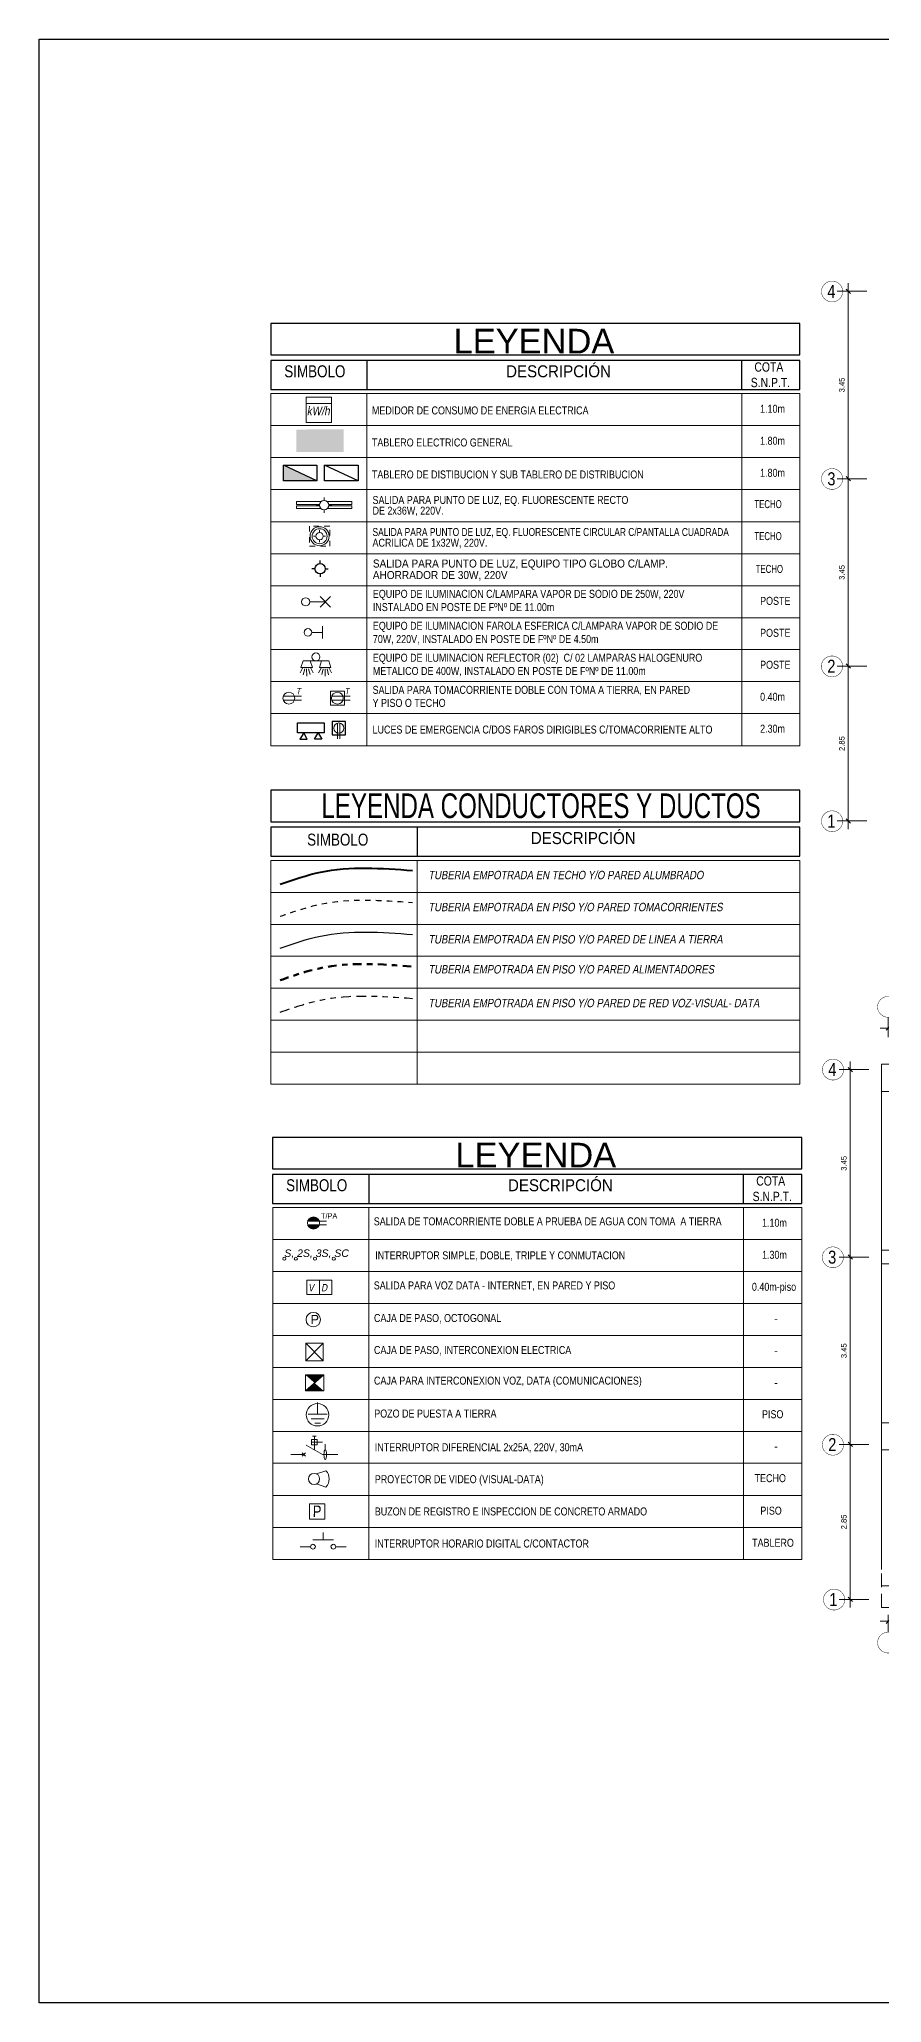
# Model space of a CAD drawing. Header units: millimetres. Extents: x 3354 to 3637, y 1117 to 1358.
# Drawn here: x 3363.18 to 3378.69, y 1208.44 to 1244.58 of the extents above; entities that cross this region are included whole.
import ezdxf

# ---------------------------------------------------------------- set-up
doc = ezdxf.new("R2010")
doc.units = ezdxf.units.MM
for name, pattern in [('ACAD_ISO15W100', [39, 12, -3, 12, -3, 0, -3, 0, -3, 0, -3]), ('DASHDOT2', [12.7, 6.35, -3.175, 0, -3.175]), ('DASHED', [0.75, 0.5, -0.25]), ('DASHED2', [0.375, 0.25, -0.125]), ('TRAZOS1', [0.15, 0.1, -0.05])]:
    doc.linetypes.add(name, pattern=pattern)
for name, color, linetype, lineweight in [('0-Accesorio', 4, 'Continuous', 20), ('ACCESORIO', 4, 'Continuous', 20), ('ACCESORIOS', 4, 'Continuous', 18), ('ALIMENTADORES', 43, 'DASHDOT2', 50), ('buzones', 4, 'Continuous', 18), ('CAB30mm', 60, 'Continuous', 30), ('CASCO', 252, 'Continuous', 9), ('columnas', 1, 'Continuous', 5), ('FIERR2', 41, 'Continuous', 20), ('INST. TOMAC.', 3, 'DASHED', 30), ('LAMPARAS', 2, 'Continuous', 13), ('LAMPARAS AHORRADORAS', 2, 'Continuous', 20), ('RED ALUMBRADO', 6, 'Continuous', 40), ('RED RED TV CABLE', 241, 'ACAD_ISO15W100', 40), ('RED TIERRA', 21, 'T_LINE', 30), ('SANIT', 160, 'Continuous', 60), ('TABLERO', 122, 'Continuous', 25), ('tableros y cables', 14, 'Continuous', 18)]:
    doc.layers.add(name, color=color, linetype=linetype, lineweight=lineweight)
doc.layers.add('LUMINARIAS', color=2, linetype='Continuous')
doc.layers.add('texto', color=7, linetype='Continuous', lineweight=9, true_color=0x000000)
doc.styles.add('2-SIETE', font='ARIALN.TTF', dxfattribs={"height": 0.07})
doc.styles.add('A-1', font='arial.ttf', dxfattribs={"height": 0.075})
doc.styles.add('BYE', font='ARIALN.TTF', dxfattribs={"oblique": 10, "height": 2})
doc.styles.add('NPT', font='arial.ttf', dxfattribs={"height": 0.1})
doc.styles.get("Standard").update_dxf_attribs({"font": 'arial.ttf'})
doc.styles.add('style1', font='arial.ttf')
doc.linetypes.add('T_LINE', pattern='A,12.7,-5.08,["T",Standard,S=2.54,R=0,X=-2.54,Y=-1.27],-6.35', length=24.13)
doc.dimstyles.new('Esc  1  50', dxfattribs={"dimtxt": 0.1, "dimasz": 0.08, "dimexe": 0.2, "dimexo": 0.15, "dimgap": 0.065, "dimtad": 1, "dimzin": 4, "dimdsep": 46, "dimtxsty": 'Standard', "dimblk": 'OBLIQUE', "dimcen": 0.12, "dimdle": 0.15, "dimadec": 0, "dimazin": 0, "dimtfac": 1, "dimtix": 1, "dimtmove": 0, "dimatfit": 3, "dimldrblk": 'OBLIQUE', "dimfxl": 0, "dimarcsym": 0})

# ---------------------------------------------------------------- blocks, each defined once
blk = doc.blocks.new('_Oblique')
at = {"color": 0, "linetype": 'ByBlock', "lineweight": -2}
blk.add_line((-0.5, -0.5), (0.5, 0.5), dxfattribs=at)
blk = doc.blocks.new('*D291')
at = {"layer": 'CASCO', "color": 0, "lineweight": -2, "transparency": 16777216}
for p, q in [((3355.797, 1271.817), (3355.251, 1271.817)), ((3355.451, 1271.967), (3355.451, 1268.217)), ((3355.797, 1268.367), (3355.251, 1268.367))]:
    blk.add_line(p, q, dxfattribs=at)
at = {"layer": 'Defpoints', "color": 0, "transparency": 16777216}
for p in [(3355.947, 1271.817), (3355.451, 1268.367), (3355.947, 1268.367)]:
    blk.add_point(p, dxfattribs=at)
at = {"layer": 'CASCO', "color": 0, "lineweight": -2, "transparency": 16777216, "xscale": 0.08, "yscale": 0.08, "zscale": 0.08}
for p, rotation in [((3355.451, 1271.817), 90), ((3355.451, 1268.367), 270)]:
    blk.add_blockref('_Oblique', p, dxfattribs=dict(at, rotation=rotation))
at = {"layer": 'CASCO', "color": 0, "transparency": 16777216, "insert": (3355.335, 1270.092), "char_height": 0.1, "attachment_point": 5, "rotation": 90}
blk.add_mtext('3.45', dxfattribs=at)
blk = doc.blocks.new('*D292')
at = {"layer": 'CASCO', "color": 0, "lineweight": -2, "transparency": 16777216}
for p, q in [((3355.451, 1268.517), (3355.451, 1264.767)), ((3355.797, 1268.367), (3355.251, 1268.367)), ((3355.797, 1264.917), (3355.251, 1264.917))]:
    blk.add_line(p, q, dxfattribs=at)
at = {"layer": 'Defpoints', "color": 0, "transparency": 16777216}
for p in [(3355.947, 1268.367), (3355.451, 1264.917), (3355.947, 1264.917)]:
    blk.add_point(p, dxfattribs=at)
at = {"layer": 'CASCO', "color": 0, "lineweight": -2, "transparency": 16777216, "xscale": 0.08, "yscale": 0.08, "zscale": 0.08}
for p, rotation in [((3355.451, 1268.367), 90), ((3355.451, 1264.917), 270)]:
    blk.add_blockref('_Oblique', p, dxfattribs=dict(at, rotation=rotation))
at = {"layer": 'CASCO', "color": 0, "transparency": 16777216, "insert": (3355.335, 1266.642), "char_height": 0.1, "attachment_point": 5, "rotation": 90}
blk.add_mtext('3.45', dxfattribs=at)
blk = doc.blocks.new('*D293')
at = {"layer": 'CASCO', "color": 0, "lineweight": -2, "transparency": 16777216}
for p, q in [((3355.797, 1264.917), (3355.251, 1264.917)), ((3355.451, 1265.067), (3355.451, 1261.917)), ((3355.797, 1262.067), (3355.251, 1262.067))]:
    blk.add_line(p, q, dxfattribs=at)
at = {"layer": 'Defpoints', "color": 0, "transparency": 16777216}
for p in [(3355.947, 1264.917), (3355.451, 1262.067), (3355.947, 1262.067)]:
    blk.add_point(p, dxfattribs=at)
at = {"layer": 'CASCO', "color": 0, "lineweight": -2, "transparency": 16777216, "xscale": 0.08, "yscale": 0.08, "zscale": 0.08}
for p, rotation in [((3355.451, 1264.917), 90), ((3355.451, 1262.067), 270)]:
    blk.add_blockref('_Oblique', p, dxfattribs=dict(at, rotation=rotation))
at = {"layer": 'CASCO', "color": 0, "transparency": 16777216, "insert": (3355.335, 1263.492), "char_height": 0.1, "attachment_point": 5, "rotation": 90}
blk.add_mtext('2.85', dxfattribs=at)
blk = doc.blocks.new('*D339')
at = {"layer": 'CASCO', "color": 0, "lineweight": -2, "transparency": 16777216}
for p, q in [((3356.336, 1257.698), (3356.336, 1258.066)), ((3360.386, 1257.698), (3360.386, 1258.066)), ((3356.186, 1257.866), (3360.536, 1257.866))]:
    blk.add_line(p, q, dxfattribs=at)
at = {"layer": 'Defpoints', "color": 0, "transparency": 16777216}
for p in [(3360.386, 1257.866), (3356.336, 1257.548), (3360.386, 1257.548)]:
    blk.add_point(p, dxfattribs=at)
at = {"layer": 'CASCO', "color": 0, "lineweight": -2, "transparency": 16777216, "xscale": 0.08, "yscale": 0.08, "zscale": 0.08, "rotation": 180}
blk.add_blockref('_Oblique', (3356.336, 1257.866), dxfattribs=at)
at = {"layer": 'CASCO', "color": 0, "lineweight": -2, "transparency": 16777216, "xscale": 0.08, "yscale": 0.08, "zscale": 0.08}
blk.add_blockref('_Oblique', (3360.386, 1257.866), dxfattribs=at)
at = {"layer": 'CASCO', "color": 0, "transparency": 16777216, "insert": (3358.361, 1257.982), "char_height": 0.1, "attachment_point": 5}
blk.add_mtext('4.05', dxfattribs=at)
blk = doc.blocks.new('*D345')
at = {"layer": 'CASCO', "color": 0, "lineweight": -2, "transparency": 16777216}
for p, q in [((3355.982, 1257.103), (3355.436, 1257.103)), ((3355.636, 1257.253), (3355.636, 1253.503)), ((3355.982, 1253.653), (3355.436, 1253.653))]:
    blk.add_line(p, q, dxfattribs=at)
at = {"layer": 'Defpoints', "color": 0, "transparency": 16777216}
for p in [(3356.132, 1257.103), (3355.636, 1253.653), (3356.132, 1253.653)]:
    blk.add_point(p, dxfattribs=at)
at = {"layer": 'CASCO', "color": 0, "lineweight": -2, "transparency": 16777216, "xscale": 0.08, "yscale": 0.08, "zscale": 0.08}
for p, rotation in [((3355.636, 1257.103), 90), ((3355.636, 1253.653), 270)]:
    blk.add_blockref('_Oblique', p, dxfattribs=dict(at, rotation=rotation))
at = {"layer": 'CASCO', "color": 0, "transparency": 16777216, "insert": (3355.52, 1255.378), "char_height": 0.1, "attachment_point": 5, "rotation": 90}
blk.add_mtext('3.45', dxfattribs=at)
blk = doc.blocks.new('*D346')
at = {"layer": 'CASCO', "color": 0, "lineweight": -2, "transparency": 16777216}
for p, q in [((3355.982, 1253.653), (3355.436, 1253.653)), ((3355.636, 1253.803), (3355.636, 1250.053)), ((3355.982, 1250.203), (3355.436, 1250.203))]:
    blk.add_line(p, q, dxfattribs=at)
at = {"layer": 'Defpoints', "color": 0, "transparency": 16777216}
for p in [(3356.132, 1253.653), (3355.636, 1250.203), (3356.132, 1250.203)]:
    blk.add_point(p, dxfattribs=at)
at = {"layer": 'CASCO', "color": 0, "lineweight": -2, "transparency": 16777216, "xscale": 0.08, "yscale": 0.08, "zscale": 0.08}
for p, rotation in [((3355.636, 1253.653), 90), ((3355.636, 1250.203), 270)]:
    blk.add_blockref('_Oblique', p, dxfattribs=dict(at, rotation=rotation))
at = {"layer": 'CASCO', "color": 0, "transparency": 16777216, "insert": (3355.52, 1251.928), "char_height": 0.1, "attachment_point": 5, "rotation": 90}
blk.add_mtext('3.45', dxfattribs=at)
blk = doc.blocks.new('*D347')
at = {"layer": 'CASCO', "color": 0, "lineweight": -2, "transparency": 16777216}
for p, q in [((3355.982, 1250.203), (3355.436, 1250.203)), ((3355.636, 1250.353), (3355.636, 1247.203)), ((3355.982, 1247.353), (3355.436, 1247.353))]:
    blk.add_line(p, q, dxfattribs=at)
at = {"layer": 'Defpoints', "color": 0, "transparency": 16777216}
for p in [(3356.132, 1250.203), (3355.636, 1247.353), (3356.132, 1247.353)]:
    blk.add_point(p, dxfattribs=at)
at = {"layer": 'CASCO', "color": 0, "lineweight": -2, "transparency": 16777216, "xscale": 0.08, "yscale": 0.08, "zscale": 0.08}
for p, rotation in [((3355.636, 1250.203), 90), ((3355.636, 1247.353), 270)]:
    blk.add_blockref('_Oblique', p, dxfattribs=dict(at, rotation=rotation))
at = {"layer": 'CASCO', "color": 0, "transparency": 16777216, "insert": (3355.52, 1248.778), "char_height": 0.1, "attachment_point": 5, "rotation": 90}
blk.add_mtext('2.85', dxfattribs=at)
blk = doc.blocks.new('*D351')
at = {"layer": 'CASCO', "color": 0, "lineweight": -2, "transparency": 16777216}
for p, q in [((3356.186, 1246.949), (3360.536, 1246.949)), ((3356.336, 1247.068), (3356.336, 1246.749)), ((3360.386, 1247.068), (3360.386, 1246.749))]:
    blk.add_line(p, q, dxfattribs=at)
at = {"layer": 'Defpoints', "color": 0, "transparency": 16777216}
for p in [(3356.336, 1247.218), (3360.386, 1247.218), (3360.386, 1246.949)]:
    blk.add_point(p, dxfattribs=at)
at = {"layer": 'CASCO', "color": 0, "lineweight": -2, "transparency": 16777216, "xscale": 0.08, "yscale": 0.08, "zscale": 0.08, "rotation": 180}
blk.add_blockref('_Oblique', (3356.336, 1246.949), dxfattribs=at)
at = {"layer": 'CASCO', "color": 0, "lineweight": -2, "transparency": 16777216, "xscale": 0.08, "yscale": 0.08, "zscale": 0.08}
blk.add_blockref('_Oblique', (3360.386, 1246.949), dxfattribs=at)
at = {"layer": 'CASCO', "color": 0, "transparency": 16777216, "insert": (3358.361, 1247.065), "char_height": 0.1, "attachment_point": 5}
blk.add_mtext('4.05', dxfattribs=at)
blk = doc.blocks.new('TOMA A PRUEBA DE AGUA')
at = {"layer": 'ACCESORIOS'}
h = blk.add_hatch(color=256, dxfattribs=at)
h.paths.add_polyline_path([(2284.459, 573.798), (2284.733, 573.798, 0.724865)])
h.paths.add_polyline_path([(2284.733, 573.708), (2284.459, 573.708, 0.724865)])
at = {"layer": 'ACCESORIOS', "linetype": 'Continuous', "lineweight": 20, "ltscale": 0.1}
for p, q in [((2284.459, 573.798), (2284.908, 573.798)), ((2284.459, 573.708), (2284.908, 573.708))]:
    blk.add_line(p, q, dxfattribs=at)
blk.add_circle((2284.596, 573.753), 0.144, dxfattribs=at)
at = {"layer": 'ACCESORIOS', "style": 'A-1', "width": 0.8}
blk.add_text('T/PA', height=0.1316, dxfattribs=at).set_placement((2284.774, 573.856))
blk = doc.blocks.new('CAJA DE PASO CUADRADO')
at = {"layer": 'ACCESORIOS', "linetype": 'Continuous', "lineweight": 20, "ltscale": 0.1}
for p, q in [((3457.161, 1211.357), (3457.482, 1211.036)), ((3457.482, 1211.357), (3457.161, 1211.036))]:
    blk.add_line(p, q, dxfattribs=at)
blk.add_lwpolyline([(3457.482, 1211.357), (3457.161, 1211.357), (3457.161, 1211.036), (3457.482, 1211.036)], close=True, dxfattribs=at)
blk = doc.blocks.new('TABLERO ELECTRICO')
at = {"layer": 'TABLERO'}
blk.add_hatch(color=256, dxfattribs=at).paths.add_polyline_path([(138.888, 62.418), (138.888, 61.688), (139.228, 62.418)])
blk.add_line((138.888, 61.688), (139.228, 62.418), dxfattribs=at)
blk.add_lwpolyline([(139.228, 62.418), (139.228, 61.688), (138.888, 61.688), (138.888, 62.418)], close=True, dxfattribs=at)
blk = doc.blocks.new('tomacorriente')
at = {"layer": 'ACCESORIOS'}
for p, q in [((192.164, 54.007), (192.389, 54.007)), ((192.164, 53.958), (192.389, 53.958))]:
    blk.add_line(p, q, dxfattribs=at)
blk.add_circle((192.232, 53.983), 0.0729, dxfattribs=at)
at = {"layer": 'ACCESORIOS', "style": 'BYE', "oblique": 10}
blk.add_text('T', height=0.0794, dxfattribs=at).set_placement((192.322, 54.03))
blk = doc.blocks.new('MEDIDOR ELECTRICO')
at = {"layer": 'ACCESORIO', "linetype": 'Continuous', "lineweight": 20, "ltscale": 0.1}
blk.add_line((3557.225, 1214.428), (3557.835, 1214.428), dxfattribs=at)
blk.add_lwpolyline([(3557.225, 1214.58), (3557.835, 1214.58), (3557.835, 1213.977), (3557.225, 1213.977)], close=True, dxfattribs=at)
at = {"layer": 'ACCESORIO', "linetype": 'Continuous', "lineweight": 20, "ltscale": 0.1, "style": 'BYE', "oblique": 10}
blk.add_text('kW/h', height=0.2098, dxfattribs=at).set_placement((3557.244, 1214.148))
blk = doc.blocks.new('fl')
at = {"layer": 'LAMPARAS AHORRADORAS'}
for p, q in [((3552.821, 1728.15), (3552.754, 1728.15)), ((3552.922, 1728.251), (3552.922, 1728.318)), ((3552.922, 1728.049), (3552.922, 1727.982)), ((3553.023, 1728.15), (3553.09, 1728.15))]:
    blk.add_line(p, q, dxfattribs=at)
for points in [[(3552.906, 1728.249), (3552.906, 1728.75), (3552.846, 1728.75), (3552.846, 1728.216)], [(3552.938, 1728.249), (3552.938, 1728.75), (3552.998, 1728.75), (3552.998, 1728.216)], [(3552.846, 1728.084), (3552.846, 1727.55), (3552.906, 1727.55), (3552.906, 1728.05)], [(3552.998, 1728.084), (3552.998, 1727.55), (3552.938, 1727.55), (3552.938, 1728.05)]]:
    blk.add_lwpolyline(points, dxfattribs=at)
blk.add_circle((3552.922, 1728.15), 0.101, dxfattribs=at)
blk = doc.blocks.new('FLUORESCENTE CIRCULAR')
at = {"layer": 'LAMPARAS'}
for p, q in [((-792.598, 1801.472), (-792.598, 1801.521)), ((-792.671, 1801.4), (-792.719, 1801.4)), ((-792.598, 1801.328), (-792.598, 1801.28)), ((-792.526, 1801.4), (-792.478, 1801.4))]:
    blk.add_line(p, q, dxfattribs=at)
at = {"layer": 'LAMPARAS', "linetype": 'TRAZOS1', "ltscale": 0.75}
blk.add_lwpolyline([(-792.798, 1801.6), (-792.798, 1801.2), (-792.398, 1801.2), (-792.398, 1801.6)], close=True, dxfattribs=at)
at = {"layer": 'LAMPARAS'}
for radius in [0.189, 0.149, 0.0723]:
    blk.add_circle((-792.598, 1801.4), radius, dxfattribs=at)
blk = doc.blocks.new('reflect')
at = {"layer": 'LAMPARAS'}
for p, q in [((-0.501, 0.869, 0.008), (-0.751, 0.931, 0.014)), ((-0.477, 0.955, 0.007), (-0.677, 1.059, 0.012)), ((-0.451, 1.032, 0.007), (-0.174, 0.936)), ((-0.449, 0.543, 0.007), (-0.451, 1.032, 0.007)), ((-0.174, 0.399), (-0.174, 0.936)), ((-0.173, 0.64), (-0.174, 0.936)), ((-0.507, 0.787, 0.008), (-0.813, 0.786, 0.016)), ((-0.507, 0.011, 0.008), (-0.813, 0.012, 0.016)), ((-0.501, 0.706, 0.008), (-0.75, 0.642, 0.014)), ((-0.501, 0.093, 0.008), (-0.75, 0.156, 0.014)), ((-0.476, 0.619, 0.007), (-0.676, 0.514, 0.012)), ((-0.476, 0.179, 0.007), (-0.676, 0.284, 0.012)), ((-0.449, 0.255, 0.007), (-0.451, -0.233, 0.007)), ((-0.449, 0.543, 0.007), (-0.173, 0.64)), ((-0.449, 0.255, 0.007), (-0.173, 0.158)), ((-0.174, 0.399), (-0.174, -0.138)), ((-0.173, 0.158), (-0.174, -0.138)), ((-0.501, -0.07, 0.008), (-0.751, -0.132, 0.014)), ((-0.477, -0.157, 0.007), (-0.677, -0.261, 0.012)), ((-0.451, -0.233, 0.007), (-0.174, -0.138))]:
    blk.add_line(p, q, dxfattribs=at)
blk.add_circle((-0.005, 0.399), 0.169, dxfattribs=at)
blk = doc.blocks.new('T')
at = {"color": 4, "linetype": 'Continuous', "lineweight": 20, "ltscale": 0.1}
for p, q in [((-49.222, 238.573), (-49.433, 238.573)), ((-49.222, 238.544), (-49.433, 238.544))]:
    blk.add_line(p, q, dxfattribs=at)
blk.add_circle((-49.289, 238.556), 0.0671, dxfattribs=at)
blk = doc.blocks.new('1PIDS')
at = {"layer": 'CASCO', "ltscale": 2, "const_width": 0.0076}
for points in [[(3355.351, 1271.817, 0.951688), (3354.958, 1271.817, 1)], [(3355.351, 1268.367, 0.951688), (3354.958, 1268.367, 1)], [(3355.35, 1264.917, 0.951688), (3354.956, 1264.917, 1)], [(3355.351, 1262.067, 0.951688), (3354.958, 1262.067, 1)]]:
    blk.add_lwpolyline(points, format="xyb", close=True, dxfattribs=at)
at = {"layer": 'CASCO', "style": 'style1', "width": 0.8}
for s, p in [('4', (3355.068, 1271.695)), ('3', (3355.068, 1268.245)), ('2', (3355.067, 1264.795)), ('1', (3355.068, 1261.945))]:
    blk.add_text(s, height=0.24, dxfattribs=at).set_placement(p)
at = {"layer": 'CASCO'}
for base, p1, p2, picture, middle in [((3355.451, 1268.367), (3355.947, 1271.817), (3355.947, 1268.367), '*D291', (3355.335, 1270.092)), ((3355.451, 1264.917), (3355.947, 1268.367), (3355.947, 1264.917), '*D292', (3355.335, 1266.642)), ((3355.451, 1262.067), (3355.947, 1264.917), (3355.947, 1262.067), '*D293', (3355.335, 1263.492))]:
    dim = blk.add_linear_dim(base=base, p1=p1, p2=p2, angle=90, dimstyle='Esc  1  50', dxfattribs=at)
    dim.commit()
    dim.dimension.update_dxf_attribs({"geometry": picture, "text_midpoint": middle})
blk = doc.blocks.new('2 PISO')
at = {"layer": 'CASCO', "lineweight": 0}
blk.add_line((3356.211, 1247.9), (3356.211, 1250.103), dxfattribs=at)
at = {"layer": 'CASCO', "ltscale": 2, "const_width": 0.0076}
for points in [[(3356.533, 1258.263, 0.951688), (3356.139, 1258.263, 1)], [(3355.516, 1257.108, 0.951688), (3355.122, 1257.108, 1)], [(3355.513, 1253.653, 0.951688), (3355.12, 1253.653, 1)], [(3355.515, 1250.203, 0.951688), (3355.121, 1250.203, 1)], [(3355.536, 1247.353, 0.951688), (3355.142, 1247.353, 1)], [(3356.533, 1246.552, -0.951688), (3356.139, 1246.552, -1)]]:
    blk.add_lwpolyline(points, format="xyb", close=True, dxfattribs=at)
at = {"layer": 'CASCO'}
for points in [[(3357.011, 1257.203), (3356.211, 1257.203), (3356.211, 1256.703), (3356.461, 1256.703), (3356.461, 1257.003), (3357.011, 1257.003), (3357.011, 1257.203)], [(3357.011, 1250.103), (3356.211, 1250.103), (3356.211, 1250.603), (3356.461, 1250.603), (3356.461, 1250.303), (3357.011, 1250.303), (3357.011, 1250.103)]]:
    blk.add_lwpolyline(points, dxfattribs=at)
for points in [[(3356.211, 1256.703), (3356.461, 1256.703), (3356.461, 1253.778), (3356.211, 1253.778)], [(3356.461, 1253.778), (3356.461, 1253.528), (3356.211, 1253.528), (3356.211, 1253.778)], [(3356.461, 1253.528), (3356.211, 1253.528), (3356.211, 1250.603), (3356.461, 1250.603)]]:
    blk.add_lwpolyline(points, close=True, dxfattribs=at)
at = {"layer": 'CASCO', "linetype": 'DASHED2', "lineweight": 5}
blk.add_lwpolyline([(3356.211, 1250.103), (3356.461, 1250.103), (3356.461, 1247.203), (3356.211, 1247.203)], close=True, dxfattribs=at)
at = {"layer": 'CASCO', "lineweight": 0}
blk.add_lwpolyline([(3380.761, 1247.603), (3380.761, 1247.603), (3356.211, 1247.603), (3356.211, 1247.603)], dxfattribs=at)
at = {"layer": 'CASCO', "lineweight": 0, "ltscale": 0.5}
blk.add_lwpolyline([(3356.211, 1247.203), (3356.211, 1247.203), (3380.761, 1247.203), (3380.761, 1247.203)], dxfattribs=at)
at = {"layer": 'CASCO', "style": 'style1', "width": 0.8}
for s, p in [('4', (3355.233, 1256.986)), ('3', (3355.23, 1253.531)), ('2', (3355.232, 1250.081)), ('1', (3355.253, 1247.231))]:
    blk.add_text(s, height=0.24, dxfattribs=at).set_placement(p)
at = {"layer": 'CASCO'}
for base, p1, p2, picture, middle in [((3360.386, 1257.866), (3356.336, 1257.548), (3360.386, 1257.548), '*D339', (3358.361, 1257.982)), ((3360.386, 1246.949), (3356.336, 1247.218), (3360.386, 1247.218), '*D351', (3358.361, 1247.065))]:
    dim = blk.add_linear_dim(base=base, p1=p1, p2=p2, dimstyle='Esc  1  50', dxfattribs=at)
    dim.commit()
    dim.dimension.update_dxf_attribs({"geometry": picture, "text_midpoint": middle})
for base, p1, p2, picture, middle in [((3355.636, 1253.653), (3356.132, 1257.103), (3356.132, 1253.653), '*D345', (3355.52, 1255.378)), ((3355.636, 1250.203), (3356.132, 1253.653), (3356.132, 1250.203), '*D346', (3355.52, 1251.928)), ((3355.636, 1247.353), (3356.132, 1250.203), (3356.132, 1247.353), '*D347', (3355.52, 1248.778))]:
    dim = blk.add_linear_dim(base=base, p1=p1, p2=p2, angle=90, dimstyle='Esc  1  50', dxfattribs=at)
    dim.commit()
    dim.dimension.update_dxf_attribs({"geometry": picture, "text_midpoint": middle})

msp = doc.modelspace()

# ---------------------------------------------------------------- hatches: boundary and pattern name
at = {"layer": 'ACCESORIOS'}
h = msp.add_hatch(color=256, dxfattribs=at)
h.dxf.hatch_style = 1
h.paths.add_polyline_path([(3368.079, 1219.994), (3368.248, 1219.847), (3368.418, 1219.993), (3368.418, 1219.994)])
h.paths.add_polyline_path([(3368.079, 1219.702), (3368.414, 1219.702), (3368.248, 1219.847)])
at = {"layer": 'TABLERO', "linetype": 'Continuous'}
h = msp.add_hatch(color=256, dxfattribs=at)
h.dxf.hatch_style = 1
h.paths.add_polyline_path([(3368.784, 1236.98), (3368.783, 1237.397), (3368.346, 1237.396), (3367.91, 1237.395), (3367.911, 1236.98)])

# ---------------------------------------------------------------- linework, layer by layer
at = {"color": 4, "linetype": 'Continuous', "lineweight": 20, "ltscale": 0.1}
for p, q in [((3368.303, 1219.487), (3368.303, 1219.27)), ((3368.129, 1219.27), (3368.478, 1219.27)), ((3368.129, 1219.27), (3368.478, 1219.27)), ((3368.183, 1219.187), (3368.423, 1219.187)), ((3368.251, 1219.104), (3368.355, 1219.104))]:
    msp.add_line(p, q, dxfattribs=at)
at = {"ltscale": 2}
msp.add_lwpolyline([(3363.18, 1244.578), (3409.498, 1244.578), (3409.498, 1208.439), (3363.18, 1208.439)], close=True, dxfattribs=at)
at = {"color": 2, "lineweight": 25}
for points in [[(3368.427, 1231.81), (3367.934, 1231.81), (3367.934, 1231.998), (3368.427, 1231.998)], [(3368.047, 1231.81), (3367.979, 1231.693), (3368.114, 1231.693)], [(3368.314, 1231.81), (3368.382, 1231.693), (3368.246, 1231.693)]]:
    msp.add_lwpolyline(points, close=True, dxfattribs=at)
msp.add_lwpolyline([(3368.817, 1232.024), (3368.569, 1232.024), (3368.569, 1231.774), (3368.817, 1231.774)], close=True)
at = {"color": 4, "linetype": 'Continuous', "lineweight": 20, "ltscale": 0.1}
msp.add_circle((3368.302, 1219.262), 0.207, dxfattribs=at)
at = {"layer": '0-Accesorio', "linetype": 'Continuous'}
for p, q in [((3368.213, 1216.96), (3368.598, 1216.96)), ((3368.405, 1216.96), (3368.405, 1217.092))]:
    msp.add_line(p, q, dxfattribs=at)
for centre in [(3368.218, 1216.833), (3368.593, 1216.833)]:
    msp.add_circle(centre, 0.0436, dxfattribs=at)
at = {"layer": 'ACCESORIOS', "color": 4, "linetype": 'Continuous', "lineweight": 20, "ltscale": 0.1}
msp.add_line((3368.336, 1221.473), (3368.336, 1221.74), dxfattribs=at)
msp.add_line((3368.336, 1221.473), (3368.336, 1221.74), dxfattribs=at)
at = {"layer": 'ACCESORIOS', "linetype": 'Continuous', "lineweight": 20, "ltscale": 0.1}
msp.add_line((3368.418, 1219.993), (3368.079, 1219.702), dxfattribs=at)
at = {"layer": 'ACCESORIOS'}
for p, q in [((3368.391, 1218.529), (3368.095, 1218.7)), ((3368.193, 1218.756), (3368.293, 1218.756)), ((3368.209, 1218.865), (3368.278, 1218.865)), ((3368.243, 1218.615), (3368.243, 1218.865)), ((3368.243, 1218.806), (3368.243, 1218.706)), ((3368.049, 1218.529), (3367.808, 1218.529)), ((3368.019, 1218.499), (3368.079, 1218.559)), ((3368.079, 1218.499), (3368.019, 1218.559)), ((3368.391, 1218.529), (3368.674, 1218.529))]:
    msp.add_line(p, q, dxfattribs=at)
at = {"layer": 'ACCESORIOS', "linetype": 'DASHED2', "ltscale": 0.005}
for p in [(3368.293, 1218.756), (3368.444, 1218.618)]:
    msp.add_line(p, (3368.444, 1218.756), dxfattribs=at)
at = {"layer": 'ACCESORIOS', "color": 1, "linetype": 'Continuous', "lineweight": 20, "ltscale": 0.1}
for p, q in [((3368.284, 1218.173), (3368.457, 1218.231)), ((3368.284, 1217.988), (3368.457, 1217.929))]:
    msp.add_line(p, q, dxfattribs=at)
at = {"layer": 'ACCESORIOS'}
for points in [[(3368.797, 1232.579), (3368.54, 1232.579), (3368.54, 1232.321), (3368.797, 1232.321)], [(3368.293, 1218.806), (3368.193, 1218.806), (3368.193, 1218.706), (3368.293, 1218.706)]]:
    msp.add_lwpolyline(points, close=True, dxfattribs=at)
at = {"layer": 'ACCESORIOS', "color": 4, "linetype": 'Continuous', "lineweight": 20, "ltscale": 0.1}
msp.add_lwpolyline([(3368.106, 1221.74), (3368.566, 1221.74), (3368.566, 1221.473), (3368.106, 1221.473)], close=True, dxfattribs=at)
at = {"layer": 'ACCESORIOS', "linetype": 'Continuous', "lineweight": 20, "ltscale": 0.1}
msp.add_lwpolyline([(3368.418, 1219.702), (3368.079, 1219.702), (3368.079, 1219.994), (3368.418, 1219.994)], close=True, dxfattribs=at)
at = {"layer": 'ACCESORIOS'}
for centre, radius in [((3367.691, 1222.134), 0.0292), ((3367.902, 1222.134), 0.0292), ((3368.255, 1222.134), 0.0292), ((3368.601, 1222.134), 0.0292), ((3368.224, 1221.013), 0.133)]:
    msp.add_circle(centre, radius, dxfattribs=at)
at = {"layer": 'ACCESORIOS', "color": 1, "linetype": 'Continuous', "lineweight": 20, "ltscale": 0.1}
msp.add_circle((3368.238, 1218.08), 0.103, dxfattribs=at)
msp.add_arc((3368.292, 1218.08), 0.224, 317.5277, 42.4723, dxfattribs=at)
at = {"layer": 'ACCESORIOS'}
msp.add_ellipse((3368.444, 1218.529), major_axis=(0, -0.0894), ratio=0.271389, dxfattribs=at)
at = {"layer": 'ALIMENTADORES', "ltscale": 0.025}
msp.add_spline([(3367.615, 1227.259), (3368.355, 1227.482), (3370.051, 1227.513)], degree=3, dxfattribs=at)
at = {"layer": 'buzones', "linetype": 'Continuous', "ltscale": 0.25}
msp.add_lwpolyline([(3368.434, 1217.34), (3368.435, 1217.619), (3368.156, 1217.619), (3368.156, 1217.34)], close=True, dxfattribs=at)
at = {"layer": 'CAB30mm'}
for p, q in [((3369.21, 1238.666), (3369.21, 1238.131)), ((3376.11, 1238.131), (3376.11, 1238.666)), ((3370.136, 1230.075), (3370.136, 1229.54)), ((3369.244, 1223.685), (3369.244, 1223.15)), ((3376.143, 1223.15), (3376.143, 1223.685))]:
    msp.add_line(p, q, dxfattribs=at)
for points in [[(3367.442, 1238.768), (3377.179, 1238.768), (3377.179, 1239.347), (3367.442, 1239.347)], [(3367.442, 1238.131), (3377.179, 1238.131), (3377.179, 1238.666), (3367.442, 1238.666)], [(3367.442, 1230.177), (3377.179, 1230.177), (3377.179, 1230.756), (3367.442, 1230.756)], [(3367.442, 1229.54), (3377.179, 1229.54), (3377.179, 1230.075), (3367.442, 1230.075)], [(3367.476, 1223.787), (3377.213, 1223.787), (3377.213, 1224.366), (3367.476, 1224.366)], [(3367.476, 1223.15), (3377.213, 1223.15), (3377.213, 1223.685), (3367.476, 1223.685)]]:
    msp.add_lwpolyline(points, close=True, dxfattribs=at)
at = {"layer": 'FIERR2'}
for p, q in [((3367.441, 1238.056), (3367.441, 1231.576)), ((3367.441, 1238.056), (3377.179, 1238.056)), ((3369.21, 1238.056), (3369.21, 1231.576)), ((3376.11, 1238.056), (3376.11, 1231.576)), ((3377.179, 1238.056), (3377.179, 1231.576)), ((3367.441, 1237.467), (3377.179, 1237.467)), ((3367.441, 1236.878), (3377.179, 1236.878)), ((3367.441, 1236.289), (3377.179, 1236.289)), ((3367.441, 1235.698), (3377.179, 1235.698)), ((3367.441, 1235.109), (3377.179, 1235.109)), ((3367.441, 1234.52), (3377.179, 1234.52)), ((3367.441, 1234.52), (3377.179, 1234.52)), ((3367.441, 1233.932), (3377.179, 1233.932)), ((3367.441, 1233.344), (3377.179, 1233.344)), ((3367.441, 1232.756), (3377.179, 1232.756)), ((3367.441, 1232.167), (3377.179, 1232.167)), ((3367.441, 1231.576), (3377.179, 1231.576)), ((3367.443, 1229.464), (3367.443, 1225.346)), ((3367.443, 1229.464), (3377.181, 1229.464)), ((3370.137, 1229.464), (3370.137, 1225.346)), ((3377.181, 1229.464), (3377.181, 1225.346)), ((3367.443, 1228.875), (3377.181, 1228.875)), ((3367.443, 1228.287), (3377.181, 1228.287)), ((3367.443, 1227.699), (3377.181, 1227.699)), ((3367.443, 1227.11), (3377.181, 1227.11)), ((3367.443, 1226.522), (3377.181, 1226.522)), ((3367.443, 1225.934), (3377.181, 1225.934)), ((3367.443, 1225.346), (3377.181, 1225.346)), ((3367.477, 1223.075), (3367.477, 1216.595)), ((3367.477, 1223.075), (3377.214, 1223.075)), ((3369.245, 1223.075), (3369.245, 1216.595)), ((3376.145, 1223.075), (3376.145, 1216.595)), ((3377.214, 1223.075), (3377.214, 1216.595)), ((3367.477, 1222.485), (3377.214, 1222.485)), ((3367.477, 1221.897), (3377.214, 1221.897)), ((3367.477, 1221.309), (3377.214, 1221.309)), ((3367.477, 1220.721), (3377.214, 1220.721)), ((3367.477, 1220.132), (3377.214, 1220.132)), ((3367.477, 1219.544), (3377.214, 1219.544)), ((3367.477, 1218.956), (3377.214, 1218.956)), ((3367.477, 1218.368), (3377.214, 1218.368)), ((3367.477, 1217.777), (3377.214, 1217.777)), ((3367.477, 1217.186), (3377.214, 1217.186)), ((3367.477, 1216.595), (3377.214, 1216.595))]:
    msp.add_line(p, q, dxfattribs=at)
at = {"layer": 'INST. TOMAC.', "ltscale": 0.01}
msp.add_spline([(3367.615, 1228.436), (3368.355, 1228.659), (3370.051, 1228.69)], degree=3, dxfattribs=at)
at = {"layer": 'LAMPARAS'}
for p, q in [((3368.16, 1234.224), (3368.446, 1234.224)), ((3368.542, 1234.32), (3368.35, 1234.127)), ((3368.35, 1234.32), (3368.542, 1234.127)), ((3368.396, 1233.548), (3368.396, 1233.774)), ((3368.196, 1233.661), (3368.396, 1233.661))]:
    msp.add_line(p, q, dxfattribs=at)
for centre, radius in [((3368.084, 1234.224), 0.0752), ((3368.125, 1233.661), 0.0707)]:
    msp.add_circle(centre, radius, dxfattribs=at)
at = {"layer": 'LUMINARIAS'}
for p, q in [((3368.349, 1234.928), (3368.349, 1234.984)), ((3368.254, 1234.833), (3368.198, 1234.833)), ((3368.349, 1234.739), (3368.349, 1234.683)), ((3368.444, 1234.833), (3368.5, 1234.833))]:
    msp.add_line(p, q, dxfattribs=at)
msp.add_circle((3368.349, 1234.833), 0.0947, dxfattribs=at)
at = {"layer": 'RED ALUMBRADO'}
msp.add_spline([(3367.615, 1229.025), (3368.355, 1229.248), (3370.051, 1229.279)], degree=3, dxfattribs=at)
at = {"layer": 'RED RED TV CABLE', "lineweight": 30, "ltscale": 0.015}
msp.add_spline([(3367.615, 1226.671), (3368.355, 1226.894), (3370.051, 1226.925)], degree=3, dxfattribs=at)
at = {"layer": 'RED TIERRA', "ltscale": 0.02}
msp.add_spline([(3367.615, 1227.848), (3368.355, 1228.071), (3370.051, 1228.101)], degree=3, dxfattribs=at)
at = {"layer": 'TABLERO'}
msp.add_line((3369.049, 1236.452), (3368.432, 1236.74), dxfattribs=at)
msp.add_lwpolyline([(3368.432, 1236.74), (3369.049, 1236.74), (3369.049, 1236.452), (3368.432, 1236.452)], close=True, dxfattribs=at)
at = {"layer": 'tableros y cables'}
for p, q in [((3367.985, 1216.833), (3368.174, 1216.833)), ((3368.826, 1216.833), (3368.637, 1216.833))]:
    msp.add_line(p, q, dxfattribs=at)

# ---------------------------------------------------------------- block references
at = {"color": 4, "lineweight": 25, "xscale": 1.386000000000458, "yscale": 1.386000000000458, "zscale": 1.386000000000458, "rotation": 90}
msp.add_blockref('T', (3699.333, 1300.215), dxfattribs=at)
at = {"layer": 'ACCESORIOS'}
for name, p, xscale, yscale, zscale in [('MEDIDOR ELECTRICO', (629.027, 302.763), 0.7700000000000001, 0.7700000000000001, 0.7700000000000001), ('tomacorriente', (3081.21, 1151.977), 1.49072, 1.49072, 1.49072), ('tomacorriente', (3082.104, 1151.977), 1.49072, 1.49072, 1.49072), ('TOMA A PRUEBA DE AGUA', (1609.089, 781.001), 0.7700000000000001, 0.7700000000000001, 0.7700000000000001), ('CAJA DE PASO CUADRADO', (-92.532, 8.008), 1.001, 1.001, 1.001)]:
    msp.add_blockref(name, p, dxfattribs=dict(at, xscale=xscale, yscale=yscale, zscale=zscale))
at = {"layer": 'CASCO'}
for name, p in [('1PIDS', (22.618, -31.877)), ('2 PISO', (22.47, -31.489))]:
    msp.add_blockref(name, p, dxfattribs=at)
at = {"layer": 'LAMPARAS'}
for name, p, xscale, yscale, zscale, rotation in [('fl', (4832.165, -1773.322), 0.847, 0.847, 0.847, 90), ('reflect', (3368.447, 1233.212), 0.4385390625000001, 0.4385390625000001, 0.4385390625000001, 89.99999999999999)]:
    msp.add_blockref(name, p, dxfattribs=dict(at, xscale=xscale, yscale=yscale, zscale=zscale, rotation=rotation))
at = {"layer": 'LAMPARAS', "xscale": 0.9239999999999998, "yscale": 0.9239999999999998, "zscale": 0.9239999999999998}
msp.add_blockref('FLUORESCENTE CIRCULAR', (4100.701, -429.062), dxfattribs=at)
at = {"layer": 'TABLERO', "xscale": 0.8456448000000001, "yscale": 0.8456448000000001, "zscale": 0.8456448000000001, "rotation": 90}
msp.add_blockref('TABLERO ELECTRICO', (3420.456, 1119.002), dxfattribs=at)

# ---------------------------------------------------------------- texts
at = {"layer": 'ACCESORIOS', "color": 4, "linetype": 'Continuous', "lineweight": 20, "ltscale": 0.1, "style": 'BYE', "oblique": 10}
for s, p in [('V', (3368.131, 1221.533, 6483.859)), ('D', (3368.369, 1221.532, 8104.824))]:
    msp.add_text(s, height=0.135, rotation=360, dxfattribs=at).set_placement(p)
at = {"layer": 'ACCESORIOS', "attachment_point": 1}
for s, insert, char_height, width in [('{\\fArial|b0|i1|c0|p34;S, 2S, 3S, SC}', (3367.691, 1222.304), 0.13787, 3.60811), ('{\\fArial|b0|i0|c0|p34;P}', (3368.173, 1221.1), 0.16877, 0.1307)]:
    msp.add_mtext(s, dxfattribs=dict(at, insert=insert, char_height=char_height, width=width))
at = {"layer": 'buzones', "ltscale": 0.5, "style": '2-SIETE'}
msp.add_text('P', height=0.21, rotation=359.9724, dxfattribs=at).set_placement((3368.214, 1217.38))
at = {"layer": 'columnas', "lineweight": 60, "style": 'NPT'}
for p in [(3370.806, 1238.795), (3370.84, 1223.814)]:
    msp.add_text('LEYENDA', height=0.4537, dxfattribs=at).set_placement(p)
at = {"layer": 'columnas', "lineweight": 60, "style": 'NPT', "width": 0.7}
msp.add_text('LEYENDA CONDUCTORES Y DUCTOS', height=0.45366, dxfattribs=at).set_placement((3368.374, 1230.244))
at = {"layer": 'SANIT', "attachment_point": 1}
for s, insert, char_height, width in [('{\\W0.8;SIMBOLO}', (3367.69, 1238.577), 0.22094, 1.40233), ('{\\W0.9;DESCRIPCIÓN}', (3371.773, 1238.577), 0.22094, 2.78074), (' {\\W0.8;COTA\\PS.N.P.T.}', (3376.276, 1238.632), 0.17145, 2.15786), ('{\\W0.8;SIMBOLO}', (3368.111, 1229.957), 0.22094, 1.40233), ('{\\W0.9;DESCRIPCIÓN}', (3372.228, 1229.986), 0.22094, 2.78074), ('{\\W0.8;SIMBOLO}', (3367.724, 1223.596), 0.22094, 1.40233), ('{\\W0.9;DESCRIPCIÓN}', (3371.807, 1223.596), 0.22094, 2.78074), (' {\\W0.8;COTA\\PS.N.P.T.}', (3376.31, 1223.651), 0.17145, 2.15786)]:
    msp.add_mtext(s, dxfattribs=dict(at, insert=insert, char_height=char_height, width=width))
at = {"layer": 'texto', "lineweight": 60}
for s, width, p in [('MEDIDOR DE CONSUMO DE ENERGIA ELECTRICA', 0.8, (3369.303, 1237.673)), ('TABLERO ELECTRICO GENERAL', 0.8, (3369.303, 1237.083)), ('TABLERO DE DISTIBUCION Y SUB TABLERO DE DISTRIBUCION', 0.8, (3369.303, 1236.494)), ('SALIDA PARA PUNTO DE LUZ, EQ. FLUORESCENTE RECTO', 0.8, (3369.314, 1236.025)), ('DE 2x36W, 220V.', 0.8, (3369.314, 1235.828)), ('SALIDA PARA PUNTO DE LUZ, EQ. FLUORESCENTE CIRCULAR C/PANTALLA CUADRADA ', 0.75, (3369.314, 1235.435)), ('ACRILICA DE 1x32W, 220V.', 0.8, (3369.314, 1235.238)), ('SALIDA PARA PUNTO DE LUZ, EQUIPO TIPO GLOBO C/LAMP. ', 0.9, (3369.32, 1234.855)), ('AHORRADOR DE 30W, 220V', 0.9, (3369.32, 1234.643)), ('EQUIPO DE ILUMINACION C/LAMPARA VAPOR DE SODIO DE 250W, 220V', 0.8, (3369.32, 1234.297)), ('INSTALADO EN POSTE DE FºNº DE 11.00m', 0.8, (3369.32, 1234.053)), ('EQUIPO DE ILUMINACION FAROLA ESFERICA C/LAMPARA VAPOR DE SODIO DE ', 0.8, (3369.32, 1233.709)), ('70W, 220V, INSTALADO EN POSTE DE FºNº DE 4.50m', 0.8, (3369.32, 1233.465)), ('EQUIPO DE ILUMINACION REFLECTOR (02)  C/ 02 LAMPARAS HALOGENURO', 0.8, (3369.32, 1233.121)), ('METALICO DE 400W, INSTALADO EN POSTE DE FºNº DE 11.00m', 0.8, (3369.32, 1232.877)), ('Y PISO O TECHO', 0.8, (3369.315, 1232.29)), ('SALIDA PARA TOMACORRIENTE DOBLE CON TOMA A TIERRA, EN PARED ', 0.8, (3369.315, 1232.53)), ('LUCES DE EMERGENCIA C/DOS FAROS DIRIGIBLES C/TOMACORRIENTE ALTO', 0.8, (3369.315, 1231.799)), ('SALIDA DE TOMACORRIENTE DOBLE A PRUEBA DE AGUA CON TOMA  A TIERRA', 0.8, (3369.337, 1222.747)), ('INTERRUPTOR SIMPLE, DOBLE, TRIPLE Y CONMUTACION', 0.8, (3369.364, 1222.122)), ('SALIDA PARA VOZ DATA - INTERNET, EN PARED Y PISO', 0.8, (3369.337, 1221.568)), ('CAJA DE PASO, OCTOGONAL', 0.8, (3369.341, 1220.968)), ('CAJA DE PASO, INTERCONEXION ELECTRICA', 0.8, (3369.341, 1220.379)), ('CAJA PARA INTERCONEXION VOZ, DATA (COMUNICACIONES)', 0.8, (3369.341, 1219.816)), ('POZO DE PUESTA A TIERRA', 0.8, (3369.346, 1219.21)), ('INTERRUPTOR DIFERENCIAL 2x25A, 220V, 30mA', 0.8, (3369.356, 1218.59)), ('PROYECTOR DE VIDEO (VISUAL-DATA)', 0.8, (3369.356, 1218.002)), ('BUZON DE REGISTRO E INSPECCION DE CONCRETO ARMADO', 0.8, (3369.356, 1217.408)), ('INTERRUPTOR HORARIO DIGITAL C/CONTACTOR', 0.8, (3369.356, 1216.818))]:
    msp.add_text(s, height=0.14729, dxfattribs=dict(at, width=width)).set_placement(p)
at = {"layer": 'texto', "style": 'BYE', "oblique": 10}
for s, p in [('TUBERIA EMPOTRADA EN TECHO Y/O PARED ALUMBRADO', (3370.341, 1229.118)), ('TUBERIA EMPOTRADA EN PISO Y/O PARED TOMACORRIENTES', (3370.341, 1228.529)), ('TUBERIA EMPOTRADA EN PISO Y/O PARED DE LINEA A TIERRA', (3370.341, 1227.935)), ('TUBERIA EMPOTRADA EN PISO Y/O PARED ALIMENTADORES', (3370.341, 1227.383)), ('TUBERIA EMPOTRADA EN PISO Y/O PARED DE RED VOZ-VISUAL- DATA', (3370.341, 1226.762))]:
    msp.add_text(s, height=0.15392, dxfattribs=at).set_placement(p)
at = {"layer": 'texto', "lineweight": 60, "char_height": 0.14729, "width": 0.78169, "attachment_point": 1}
for s, insert in [('{\\W0.8;1.10m}', (3376.448, 1237.851)), ('{\\W0.8;1.80m}', (3376.448, 1237.262)), ('{\\W0.8;1.80m}', (3376.448, 1236.672)), ('{\\fArial|b0|i0|c0|p34;\\W0.7;TECHO}', (3376.342, 1236.096)), ('{\\fArial|b0|i0|c0|p34;\\W0.7;TECHO}', (3376.342, 1235.507)), ('{\\W0.7;TECHO}', (3376.366, 1234.903)), ('{\\W0.8;POSTE}', (3376.448, 1234.315)), ('{\\W0.8;POSTE}', (3376.448, 1233.727)), ('{\\W0.8;POSTE}', (3376.448, 1233.139))]:
    msp.add_mtext(s, dxfattribs=dict(at, insert=insert))
at = {"layer": 'texto', "lineweight": 30, "width": 0.78169, "attachment_point": 1}
for s, insert, char_height in [('{\\W0.8;0.40m}', (3376.448, 1232.55), 0.14729), ('{\\W0.8;2.30m}', (3376.448, 1231.962), 0.14729), ('{\\W0.8;1.10m}', (3376.483, 1222.869), 0.14729), ('{\\W0.8;1.30m}', (3376.483, 1222.279), 0.14729), ('{\\W0.8;0.40m-piso}', (3376.297, 1221.69), 0.14729), ('-', (3376.708, 1221.102), 0.147), ('-', (3376.708, 1220.513), 0.147), ('-', (3376.708, 1219.925), 0.147), ('{\\W0.8;PISO}', (3376.483, 1219.345), 0.14729), ('-', (3376.708, 1218.756), 0.147), ('{\\W0.8;TECHO}', (3376.347, 1218.168), 0.14729), ('{\\W0.8;PISO}', (3376.453, 1217.57), 0.14729), ('{\\W0.8;TABLERO}', (3376.301, 1216.979), 0.14729)]:
    msp.add_mtext(s, dxfattribs=dict(at, insert=insert, char_height=char_height))

doc.saveas('drawing.dxf')
